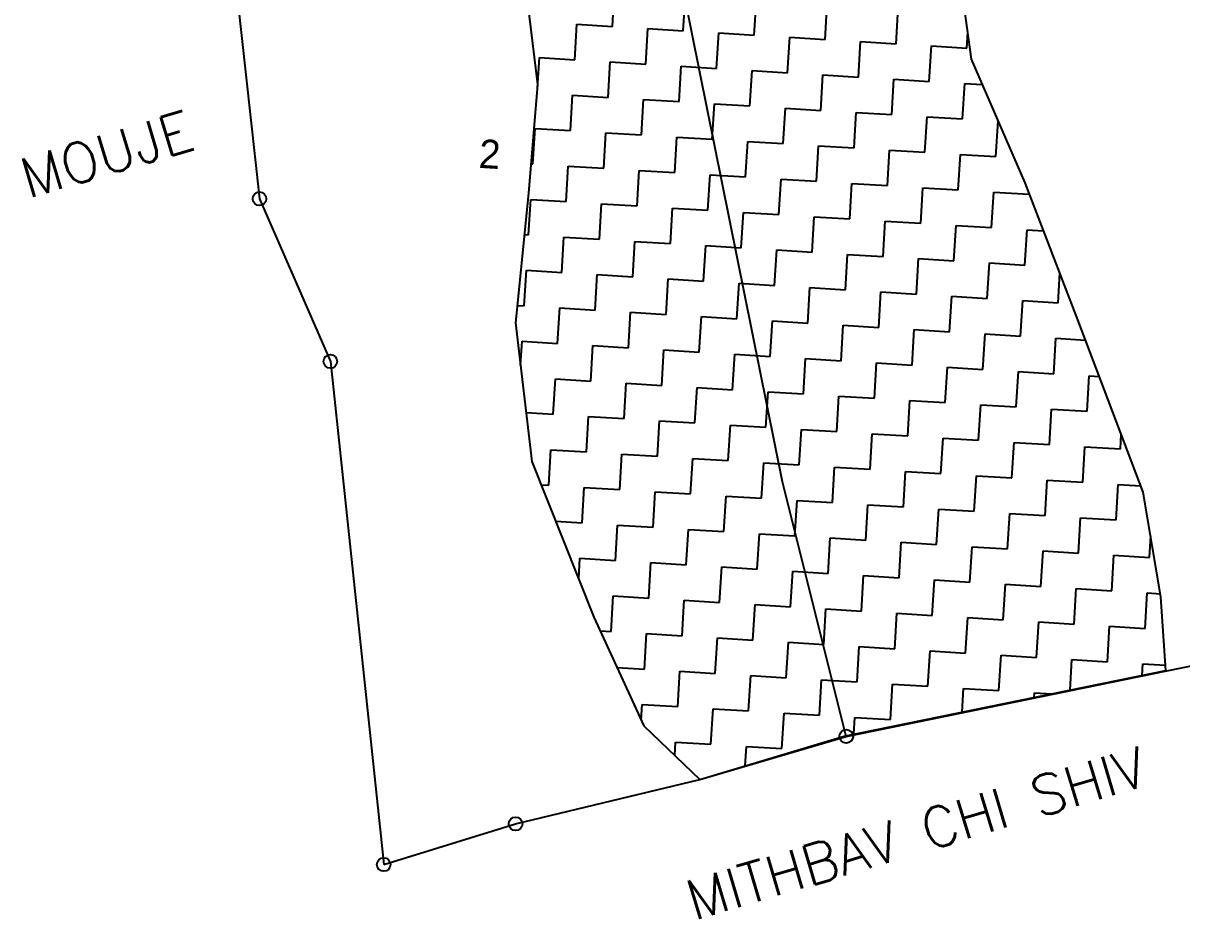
# Model space of a CAD drawing. Header units: metres. Extents: x 328358 to 330641, y 1803459 to 1805196.
# Drawn here: x 328718 to 329332, y 1803459 to 1803934 of the extents above; entities that cross this region are included whole.
import ezdxf

# ---------------------------------------------------------------- set-up
doc = ezdxf.new("R2010")
doc.units = ezdxf.units.M
doc.header["$MEASUREMENT"] = 0
for name, color, linetype in [('POLY_HATCH', 12, 'Continuous'), ('POLY_PARCEL', 6, 'Continuous'), ('TEXT_MAPOUT', 7, 'Continuous'), ('TEXT_PARCEL', 7, 'Continuous'), ('V-BOUND_LINE', 7, 'Continuous')]:
    doc.layers.add(name, color=color, linetype=linetype)
doc.styles.get("Standard").update_dxf_attribs({"font": 'simplex.shx'})
doc.styles.add('TEXT_MAP', font='', dxfattribs={"height": 0.5})
doc.styles.get('TEXT_MAP').set_extended_font_data('Kruti Dev 050')

msp = doc.modelspace()

# ---------------------------------------------------------------- linework, layer by layer
for centre in [(328843.11, 1803841.24), (328880.72, 1803754.95), (329154.43, 1803556.07), (328978.98, 1803509.66), (328909.02, 1803488.07)]:
    msp.add_circle(centre, 3.61)
at = {"layer": 'POLY_HATCH'}
for p, q in [((329220.97, 1803915.26), (329212.06, 1803978.58)), ((328985.36, 1803945.28), (328990.55, 1803901.91)), ((329249.39, 1803849.76), (329220.97, 1803915.26)), ((328990.55, 1803901.91), (328985.84, 1803844.16)), ((329277.37, 1803777.02), (329249.39, 1803849.76)), ((328985.84, 1803844.16), (328979.03, 1803775.43)), ((328979.03, 1803775.43), (328987.6, 1803701.84)), ((329312.06, 1803685.64), (329277.37, 1803777.02)), ((328987.6, 1803701.84), (329020.57, 1803619.34)), ((329321.44, 1803630.13), (329312.06, 1803685.64)), ((329323.98, 1803590.93), (329321.44, 1803630.13)), ((329020.57, 1803619.34), (329047.09, 1803561.62)), ((329153.41, 1803556.13), (329323.98, 1803590.93)), ((329047.09, 1803561.62), (329076.75, 1803533.15)), ((329076.75, 1803533.15), (329153.41, 1803556.13))]:
    msp.add_line(p, q, dxfattribs=at)
at = {"layer": 'POLY_HATCH', "linetype": 'Continuous'}
for p, q in [((329030.37, 1803932.67), (329031.52, 1803951.48)), ((329067.99, 1803930.38), (329069.14, 1803949.19)), ((329105.62, 1803928.08), (329106.76, 1803946.89)), ((329143.24, 1803925.78), (329144.39, 1803944.6)), ((329180.86, 1803923.49), (329182.01, 1803942.3)), ((329010.41, 1803915.01), (329011.56, 1803933.82)), ((329011.56, 1803933.82), (329030.37, 1803932.67)), ((329048.04, 1803912.71), (329049.18, 1803931.53)), ((329049.18, 1803931.53), (329067.99, 1803930.38)), ((329085.66, 1803910.42), (329086.81, 1803929.23)), ((329086.81, 1803929.23), (329105.62, 1803928.08)), ((329123.28, 1803908.12), (329124.43, 1803926.93)), ((329124.43, 1803926.93), (329143.24, 1803925.78)), ((329218.48, 1803921.19), (329218.98, 1803929.4)), ((329160.9, 1803905.83), (329162.05, 1803924.64)), ((329162.05, 1803924.64), (329180.86, 1803923.49)), ((329198.52, 1803903.53), (329199.67, 1803922.34)), ((329199.67, 1803922.34), (329218.48, 1803921.19)), ((328990.46, 1803897.35), (328991.6, 1803916.16)), ((328991.6, 1803916.16), (329010.41, 1803915.01)), ((329028.08, 1803895.05), (329029.22, 1803913.86)), ((329029.22, 1803913.86), (329048.04, 1803912.71)), ((329065.7, 1803892.76), (329066.85, 1803911.57)), ((329066.85, 1803911.57), (329085.66, 1803910.42)), ((329103.32, 1803890.46), (329104.47, 1803909.27)), ((329104.47, 1803909.27), (329123.28, 1803908.12)), ((329140.94, 1803888.16), (329142.09, 1803906.97)), ((329142.09, 1803906.97), (329160.9, 1803905.83)), ((329178.56, 1803885.87), (329179.71, 1803904.68)), ((329179.71, 1803904.68), (329198.52, 1803903.53)), ((329216.18, 1803883.57), (329217.33, 1803902.38)), ((329217.33, 1803902.38), (329226.81, 1803901.8)), ((328990.18, 1803897.37), (328990.46, 1803897.35)), ((329008.12, 1803877.39), (329009.27, 1803896.2)), ((329009.27, 1803896.2), (329028.08, 1803895.05)), ((329045.74, 1803875.09), (329046.89, 1803893.9)), ((329046.89, 1803893.9), (329065.7, 1803892.76)), ((329083.36, 1803872.8), (329084.51, 1803891.61)), ((329084.51, 1803891.61), (329103.32, 1803890.46)), ((329120.98, 1803870.5), (329122.13, 1803889.31)), ((329122.13, 1803889.31), (329140.94, 1803888.16)), ((329158.6, 1803868.2), (329159.75, 1803887.02)), ((329159.75, 1803887.02), (329178.56, 1803885.87)), ((329196.22, 1803865.91), (329197.37, 1803884.72)), ((329197.37, 1803884.72), (329216.18, 1803883.57)), ((328988.16, 1803859.73), (328989.31, 1803878.54)), ((328989.31, 1803878.54), (329008.12, 1803877.39)), ((329233.85, 1803863.61), (329234.99, 1803882.42)), ((329234.99, 1803882.42), (329235.22, 1803882.41)), ((329025.78, 1803857.43), (329026.93, 1803876.24)), ((329026.93, 1803876.24), (329045.74, 1803875.09)), ((329063.4, 1803855.13), (329064.55, 1803873.95)), ((329064.55, 1803873.95), (329083.36, 1803872.8)), ((329101.02, 1803852.84), (329102.17, 1803871.65)), ((329102.17, 1803871.65), (329120.98, 1803870.5)), ((329138.64, 1803850.54), (329139.79, 1803869.35)), ((329139.79, 1803869.35), (329158.6, 1803868.2)), ((329176.27, 1803848.25), (329177.41, 1803867.06)), ((329177.41, 1803867.06), (329196.22, 1803865.91)), ((328987.11, 1803859.79), (328988.16, 1803859.73)), ((329213.89, 1803845.95), (329215.04, 1803864.76)), ((329215.04, 1803864.76), (329233.85, 1803863.61)), ((329005.82, 1803839.77), (329006.97, 1803858.58)), ((329006.97, 1803858.58), (329025.78, 1803857.43)), ((329043.44, 1803837.47), (329044.59, 1803856.28)), ((329044.59, 1803856.28), (329063.4, 1803855.13)), ((329081.06, 1803835.18), (329082.21, 1803853.99)), ((329082.21, 1803853.99), (329101.02, 1803852.84)), ((329118.69, 1803832.88), (329119.83, 1803851.69)), ((329119.83, 1803851.69), (329138.64, 1803850.54)), ((329156.31, 1803830.58), (329157.46, 1803849.39)), ((329157.46, 1803849.39), (329176.27, 1803848.25)), ((329193.93, 1803828.29), (329195.08, 1803847.1)), ((329195.08, 1803847.1), (329213.89, 1803845.95)), ((328985.86, 1803822.11), (328987.01, 1803840.92)), ((328987.01, 1803840.92), (329005.82, 1803839.77)), ((329231.55, 1803825.99), (329232.7, 1803844.8)), ((329232.7, 1803844.8), (329251.51, 1803843.65)), ((329251.51, 1803843.65), (329251.54, 1803844.16)), ((329023.48, 1803819.81), (329024.63, 1803838.62)), ((329024.63, 1803838.62), (329043.44, 1803837.47)), ((329061.11, 1803817.51), (329062.25, 1803836.32)), ((329062.25, 1803836.32), (329081.06, 1803835.18)), ((329098.73, 1803815.22), (329099.88, 1803834.03)), ((329099.88, 1803834.03), (329118.69, 1803832.88)), ((329136.35, 1803812.92), (329137.5, 1803831.73)), ((329137.5, 1803831.73), (329156.31, 1803830.58)), ((329173.97, 1803810.62), (329175.12, 1803829.44)), ((329175.12, 1803829.44), (329193.93, 1803828.29)), ((328983.66, 1803822.24), (328985.86, 1803822.11)), ((329211.59, 1803808.33), (329212.74, 1803827.14)), ((329212.74, 1803827.14), (329231.55, 1803825.99)), ((329249.21, 1803806.03), (329250.36, 1803824.84)), ((329250.36, 1803824.84), (329259.18, 1803824.3)), ((329003.53, 1803802.15), (329004.67, 1803820.96)), ((329004.67, 1803820.96), (329023.48, 1803819.81)), ((329041.15, 1803799.85), (329042.29, 1803818.66)), ((329042.29, 1803818.66), (329061.11, 1803817.51)), ((329078.77, 1803797.55), (329079.92, 1803816.37)), ((329079.92, 1803816.37), (329098.73, 1803815.22)), ((329116.39, 1803795.26), (329117.54, 1803814.07)), ((329117.54, 1803814.07), (329136.35, 1803812.92)), ((329154.01, 1803792.96), (329155.16, 1803811.77)), ((329155.16, 1803811.77), (329173.97, 1803810.62)), ((329191.63, 1803790.67), (329192.78, 1803809.48)), ((329192.78, 1803809.48), (329211.59, 1803808.33)), ((329229.25, 1803788.37), (329230.4, 1803807.18)), ((329230.4, 1803807.18), (329249.21, 1803806.03)), ((328983.57, 1803784.48), (328984.71, 1803803.3)), ((328984.71, 1803803.3), (329003.53, 1803802.15)), ((329021.19, 1803782.19), (329022.34, 1803801)), ((329022.34, 1803801), (329041.15, 1803799.85)), ((329058.81, 1803779.89), (329059.96, 1803798.7)), ((329059.96, 1803798.7), (329078.77, 1803797.55)), ((329266.87, 1803786.07), (329267.83, 1803801.8)), ((329096.43, 1803777.6), (329097.58, 1803796.41)), ((329097.58, 1803796.41), (329116.39, 1803795.26)), ((329134.05, 1803775.3), (329135.2, 1803794.11)), ((329135.2, 1803794.11), (329154.01, 1803792.96)), ((329171.67, 1803773), (329172.82, 1803791.81)), ((329172.82, 1803791.81), (329191.63, 1803790.67)), ((329209.29, 1803770.71), (329210.44, 1803789.52)), ((329210.44, 1803789.52), (329229.25, 1803788.37)), ((329246.92, 1803768.41), (329248.06, 1803787.22)), ((329248.06, 1803787.22), (329266.87, 1803786.07)), ((328979.95, 1803784.71), (328983.57, 1803784.48)), ((329001.23, 1803764.53), (329002.38, 1803783.34)), ((329002.38, 1803783.34), (329021.19, 1803782.19)), ((329038.85, 1803762.23), (329040, 1803781.04)), ((329040, 1803781.04), (329058.81, 1803779.89)), ((329076.47, 1803759.93), (329077.62, 1803778.74)), ((329077.62, 1803778.74), (329096.43, 1803777.6)), ((329114.09, 1803757.64), (329115.24, 1803776.45)), ((329115.24, 1803776.45), (329134.05, 1803775.3)), ((329151.71, 1803755.34), (329152.86, 1803774.15)), ((329152.86, 1803774.15), (329171.67, 1803773)), ((329189.34, 1803753.04), (329190.48, 1803771.85)), ((329190.48, 1803771.85), (329209.29, 1803770.71)), ((329226.96, 1803750.75), (329228.11, 1803769.56)), ((329228.11, 1803769.56), (329246.92, 1803768.41)), ((329264.58, 1803748.45), (329265.73, 1803767.26)), ((329265.73, 1803767.26), (329281.44, 1803766.3)), ((328981.64, 1803752.97), (328982.42, 1803765.67)), ((328982.42, 1803765.67), (329001.23, 1803764.53)), ((329018.89, 1803744.57), (329020.04, 1803763.38)), ((329020.04, 1803763.38), (329038.85, 1803762.23)), ((329056.51, 1803742.27), (329057.66, 1803761.08)), ((329057.66, 1803761.08), (329076.47, 1803759.93)), ((329094.13, 1803739.97), (329095.28, 1803758.78)), ((329095.28, 1803758.78), (329114.09, 1803757.64)), ((329131.76, 1803737.68), (329132.9, 1803756.49)), ((329132.9, 1803756.49), (329151.71, 1803755.34)), ((329169.38, 1803735.38), (329170.53, 1803754.19)), ((329170.53, 1803754.19), (329189.34, 1803753.04)), ((329207, 1803733.09), (329208.15, 1803751.9)), ((329208.15, 1803751.9), (329226.96, 1803750.75)), ((329244.62, 1803730.79), (329245.77, 1803749.6)), ((329245.77, 1803749.6), (329264.58, 1803748.45)), ((328998.93, 1803726.9), (329000.08, 1803745.72)), ((329000.08, 1803745.72), (329018.89, 1803744.57)), ((329036.55, 1803724.61), (329037.7, 1803743.42)), ((329037.7, 1803743.42), (329056.51, 1803742.27)), ((329282.24, 1803728.49), (329283.39, 1803747.3)), ((329283.39, 1803747.3), (329288.77, 1803746.97)), ((329074.18, 1803722.31), (329075.32, 1803741.12)), ((329075.32, 1803741.12), (329094.13, 1803739.97)), ((329111.8, 1803720.02), (329112.94, 1803738.83)), ((329112.94, 1803738.83), (329131.76, 1803737.68)), ((329149.42, 1803717.72), (329150.57, 1803736.53)), ((329150.57, 1803736.53), (329169.38, 1803735.38)), ((329187.04, 1803715.42), (329188.19, 1803734.23)), ((329188.19, 1803734.23), (329207, 1803733.09)), ((329224.66, 1803713.13), (329225.81, 1803731.94)), ((329225.81, 1803731.94), (329244.62, 1803730.79)), ((328984.58, 1803727.78), (328998.93, 1803726.9)), ((329016.6, 1803706.95), (329017.74, 1803725.76)), ((329017.74, 1803725.76), (329036.55, 1803724.61)), ((329262.28, 1803710.83), (329263.43, 1803729.64)), ((329263.43, 1803729.64), (329282.24, 1803728.49)), ((329054.22, 1803704.65), (329055.36, 1803723.46)), ((329055.36, 1803723.46), (329074.18, 1803722.31)), ((329091.84, 1803702.35), (329092.99, 1803721.16)), ((329092.99, 1803721.16), (329111.8, 1803720.02)), ((329129.46, 1803700.06), (329130.61, 1803718.87)), ((329130.61, 1803718.87), (329149.42, 1803717.72)), ((329167.08, 1803697.76), (329168.23, 1803716.57)), ((329168.23, 1803716.57), (329187.04, 1803715.42)), ((329204.7, 1803695.46), (329205.85, 1803714.27)), ((329205.85, 1803714.27), (329224.66, 1803713.13)), ((329242.32, 1803693.17), (329243.47, 1803711.98)), ((329243.47, 1803711.98), (329262.28, 1803710.83)), ((329299.9, 1803708.53), (329300.38, 1803716.4)), ((328996.64, 1803689.28), (328997.78, 1803708.09)), ((328997.78, 1803708.09), (329016.6, 1803706.95)), ((329034.26, 1803686.99), (329035.41, 1803705.8)), ((329035.41, 1803705.8), (329054.22, 1803704.65)), ((329279.94, 1803690.87), (329281.09, 1803709.68)), ((329281.09, 1803709.68), (329299.9, 1803708.53)), ((329071.88, 1803684.69), (329073.03, 1803703.5)), ((329073.03, 1803703.5), (329091.84, 1803702.35)), ((329109.5, 1803682.39), (329110.65, 1803701.2)), ((329110.65, 1803701.2), (329129.46, 1803700.06)), ((329147.12, 1803680.1), (329148.27, 1803698.91)), ((329148.27, 1803698.91), (329167.08, 1803697.76)), ((329184.74, 1803677.8), (329185.89, 1803696.61)), ((329185.89, 1803696.61), (329204.7, 1803695.46)), ((329222.36, 1803675.51), (329223.51, 1803694.32)), ((329223.51, 1803694.32), (329242.32, 1803693.17)), ((328992.52, 1803689.53), (328996.64, 1803689.28)), ((329014.3, 1803669.32), (329015.45, 1803688.13)), ((329015.45, 1803688.13), (329034.26, 1803686.99)), ((329259.99, 1803673.21), (329261.13, 1803692.02)), ((329261.13, 1803692.02), (329279.94, 1803690.87)), ((329297.61, 1803670.91), (329298.76, 1803689.72)), ((329298.76, 1803689.72), (329310.79, 1803688.99)), ((329051.92, 1803667.03), (329053.07, 1803685.84)), ((329053.07, 1803685.84), (329071.88, 1803684.69)), ((329089.54, 1803664.73), (329090.69, 1803683.54)), ((329090.69, 1803683.54), (329109.5, 1803682.39)), ((329127.16, 1803662.44), (329128.31, 1803681.25)), ((329128.31, 1803681.25), (329147.12, 1803680.1)), ((329164.78, 1803660.14), (329165.93, 1803678.95)), ((329165.93, 1803678.95), (329184.74, 1803677.8)), ((329202.41, 1803657.84), (329203.55, 1803676.65)), ((329203.55, 1803676.65), (329222.36, 1803675.51)), ((329000.25, 1803670.18), (329014.3, 1803669.32)), ((329240.03, 1803655.55), (329241.18, 1803674.36)), ((329241.18, 1803674.36), (329259.99, 1803673.21)), ((329277.65, 1803653.25), (329278.8, 1803672.06)), ((329278.8, 1803672.06), (329297.61, 1803670.91)), ((329031.96, 1803649.37), (329033.11, 1803668.18)), ((329033.11, 1803668.18), (329051.92, 1803667.03)), ((329069.58, 1803647.07), (329070.73, 1803665.88)), ((329070.73, 1803665.88), (329089.54, 1803664.73)), ((329107.2, 1803644.77), (329108.35, 1803663.58)), ((329108.35, 1803663.58), (329127.16, 1803662.44)), ((329315.27, 1803650.95), (329315.97, 1803662.49)), ((329144.83, 1803642.48), (329145.97, 1803661.29)), ((329145.97, 1803661.29), (329164.78, 1803660.14)), ((329182.45, 1803640.18), (329183.6, 1803658.99)), ((329183.6, 1803658.99), (329202.41, 1803657.84)), ((329220.07, 1803637.88), (329221.22, 1803656.69)), ((329221.22, 1803656.69), (329240.03, 1803655.55)), ((329012.48, 1803639.57), (329013.15, 1803650.51)), ((329013.15, 1803650.51), (329031.96, 1803649.37)), ((329257.69, 1803635.59), (329258.84, 1803654.4)), ((329258.84, 1803654.4), (329277.65, 1803653.25)), ((329295.31, 1803633.29), (329296.46, 1803652.1)), ((329296.46, 1803652.1), (329315.27, 1803650.95)), ((329049.62, 1803629.41), (329050.77, 1803648.22)), ((329050.77, 1803648.22), (329069.58, 1803647.07)), ((329087.25, 1803627.11), (329088.39, 1803645.92)), ((329088.39, 1803645.92), (329107.2, 1803644.77)), ((329124.87, 1803624.81), (329126.01, 1803643.62)), ((329126.01, 1803643.62), (329144.83, 1803642.48)), ((329162.49, 1803622.52), (329163.64, 1803641.33)), ((329163.64, 1803641.33), (329182.45, 1803640.18)), ((329200.11, 1803620.22), (329201.26, 1803639.03)), ((329201.26, 1803639.03), (329220.07, 1803637.88)), ((329237.73, 1803617.92), (329238.88, 1803636.74)), ((329238.88, 1803636.74), (329257.69, 1803635.59)), ((329275.35, 1803615.63), (329276.5, 1803634.44)), ((329276.5, 1803634.44), (329295.31, 1803633.29)), ((329312.97, 1803613.33), (329314.12, 1803632.14)), ((329314.12, 1803632.14), (329321.18, 1803631.71)), ((329029.67, 1803611.74), (329030.81, 1803630.55)), ((329030.81, 1803630.55), (329049.62, 1803629.41)), ((329067.29, 1803609.45), (329068.43, 1803628.26)), ((329068.43, 1803628.26), (329087.25, 1803627.11)), ((329104.91, 1803607.15), (329106.06, 1803625.96)), ((329106.06, 1803625.96), (329124.87, 1803624.81)), ((329142.53, 1803604.86), (329143.68, 1803623.67)), ((329143.68, 1803623.67), (329162.49, 1803622.52)), ((329180.15, 1803602.56), (329181.3, 1803621.37)), ((329181.3, 1803621.37), (329200.11, 1803620.22)), ((329217.77, 1803600.26), (329218.92, 1803619.07)), ((329218.92, 1803619.07), (329237.73, 1803617.92)), ((329255.39, 1803597.97), (329256.54, 1803616.78)), ((329256.54, 1803616.78), (329275.35, 1803615.63)), ((329293.01, 1803595.67), (329294.16, 1803614.48)), ((329294.16, 1803614.48), (329312.97, 1803613.33)), ((329023.89, 1803612.1), (329029.67, 1803611.74)), ((329047.33, 1803591.79), (329048.48, 1803610.6)), ((329048.48, 1803610.6), (329067.29, 1803609.45)), ((329084.95, 1803589.49), (329086.1, 1803608.3)), ((329086.1, 1803608.3), (329104.91, 1803607.15)), ((329122.57, 1803587.19), (329123.72, 1803606)), ((329123.72, 1803606), (329142.53, 1803604.86)), ((329160.19, 1803584.9), (329161.34, 1803603.71)), ((329161.34, 1803603.71), (329180.15, 1803602.56)), ((329197.81, 1803582.6), (329198.96, 1803601.41)), ((329198.96, 1803601.41), (329217.77, 1803600.26)), ((329235.43, 1803580.3), (329236.58, 1803599.11)), ((329236.58, 1803599.11), (329255.39, 1803597.97)), ((329273.21, 1803580.57), (329274.2, 1803596.82)), ((329274.2, 1803596.82), (329293.01, 1803595.67)), ((329032.82, 1803592.67), (329047.33, 1803591.79)), ((329064.99, 1803571.83), (329066.14, 1803590.64)), ((329066.14, 1803590.64), (329084.95, 1803589.49)), ((329311.45, 1803588.37), (329311.83, 1803594.52)), ((329311.83, 1803594.52), (329323.8, 1803593.79)), ((329102.61, 1803569.53), (329103.76, 1803588.34)), ((329103.76, 1803588.34), (329122.57, 1803587.19)), ((329140.23, 1803567.23), (329141.38, 1803586.04)), ((329141.38, 1803586.04), (329160.19, 1803584.9)), ((329177.85, 1803564.94), (329179, 1803583.75)), ((329179, 1803583.75), (329197.81, 1803582.6)), ((329215.86, 1803568.87), (329216.62, 1803581.45)), ((329216.62, 1803581.45), (329235.43, 1803580.3)), ((329254.09, 1803576.67), (329254.25, 1803579.16)), ((329254.25, 1803579.16), (329263.49, 1803578.59)), ((329045.67, 1803564.7), (329046.18, 1803572.97)), ((329046.18, 1803572.97), (329064.99, 1803571.83)), ((329082.65, 1803551.87), (329083.8, 1803570.68)), ((329083.8, 1803570.68), (329102.61, 1803569.53)), ((329120.27, 1803549.57), (329121.42, 1803568.38)), ((329121.42, 1803568.38), (329140.23, 1803567.23)), ((329158.5, 1803557.17), (329159.04, 1803566.09)), ((329159.04, 1803566.09), (329177.85, 1803564.94)), ((329063.41, 1803545.95), (329063.84, 1803553.02)), ((329063.84, 1803553.02), (329082.65, 1803551.87)), ((329100.83, 1803540.37), (329101.46, 1803550.72)), ((329101.46, 1803550.72), (329120.27, 1803549.57))]:
    msp.add_line(p, q, dxfattribs=at)
at = {"layer": 'POLY_PARCEL'}
for p, q in [((329120.6, 1803691), (329049.19, 1804044.77)), ((329154.43, 1803556.07), (329120.6, 1803691))]:
    msp.add_line(p, q, dxfattribs=at)
at = {"layer": 'V-BOUND_LINE'}
for p, q in [((328829.15, 1803967.19), (328843.11, 1803841.24)), ((328843.11, 1803841.24), (328880.72, 1803754.95)), ((328880.72, 1803754.95), (328909.02, 1803488.07)), ((329154.43, 1803556.07), (329554.89, 1803638.04)), ((329076.75, 1803533.15), (329154.43, 1803556.07)), ((328978.98, 1803509.66), (329076.75, 1803533.15)), ((328909.02, 1803488.07), (328978.98, 1803509.66))]:
    msp.add_line(p, q, dxfattribs=at)

# ---------------------------------------------------------------- texts
at = {"layer": 'TEXT_MAPOUT'}
for s, height, p in [('MOUJE', 21.199, (328720.31, 1803841.25)), ('MITHBAV CHI SHIV', 21.1987, (329073.58, 1803458.22))]:
    msp.add_text(s, height=height, rotation=16.6562, dxfattribs=at).set_placement(p)
at = {"layer": 'TEXT_PARCEL', "style": 'TEXT_MAP'}
msp.add_text('2', height=15.26, rotation=356.50714, dxfattribs=at).set_placement((328959.15, 1803857.68))

doc.saveas('drawing.dxf')
